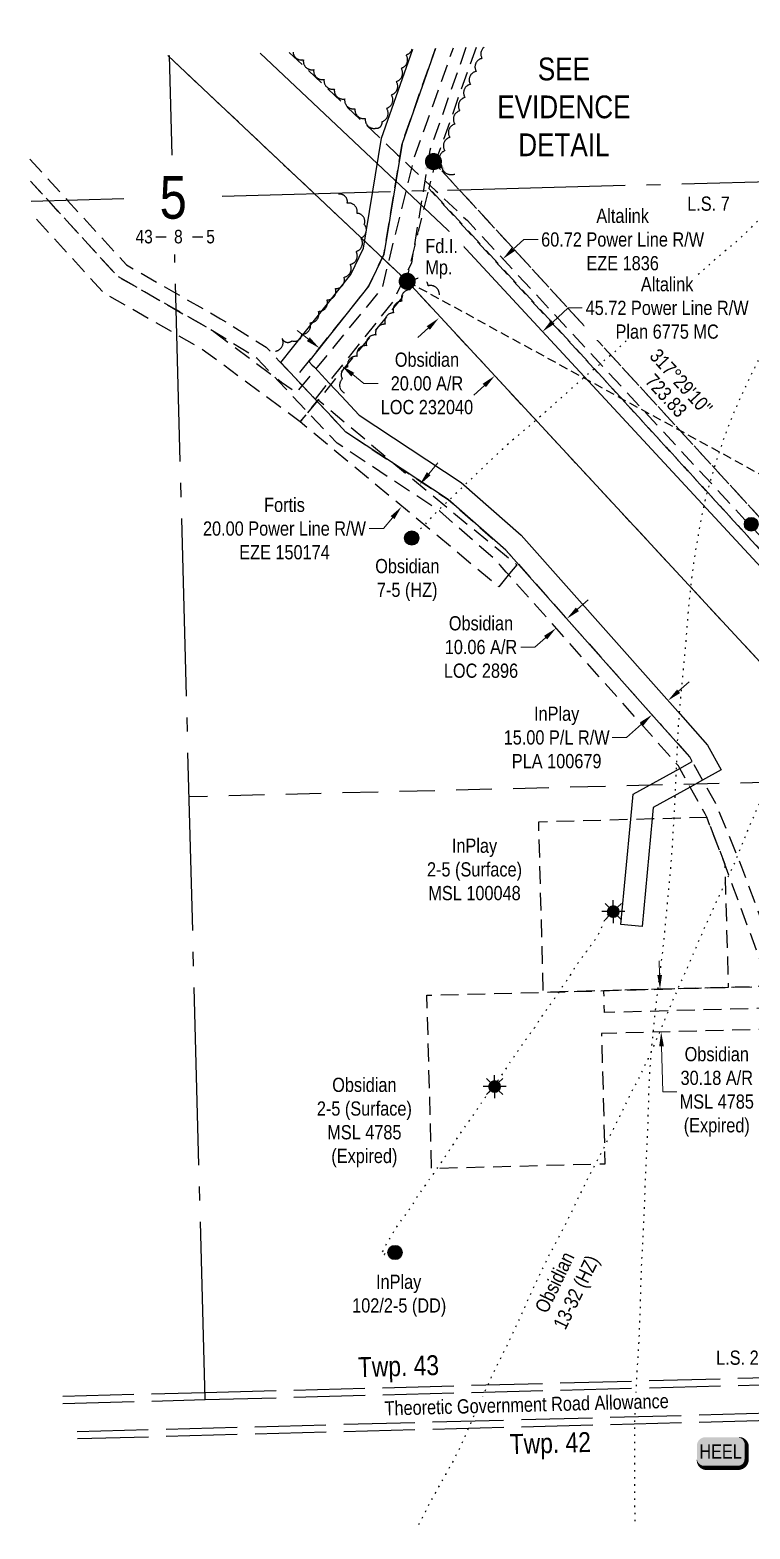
# Model space of a CAD drawing. Extents: x 623573 to 630850, y 5829278 to 5839468.
# Drawn here: x 626623 to 627129, y 5837026 to 5838080 of the extents above; entities that cross this region are included whole.
import ezdxf
from ezdxf.enums import TextEntityAlignment as Align

# ---------------------------------------------------------------- set-up
doc = ezdxf.new("R2010")
doc.units = 0
doc.header["$LTSCALE"] = 5
doc.header["$PDSIZE"] = 0.5
for name, pattern in [('0', [1, 1, 0]), ('foc-ACCESSROAD', [3.75, 2.5, -1.25]), ('foc-DOT', [1, 0.2, -0.8]), ('foc-FLOWLINE', [3.75, 2.5, -1.25]), ('foc-LSD', [8, 5, -3]), ('foc-QUARTERLINE', [33, 25, -3, 2, -3]), ('foc-TIELINE', [1.875, 1.25, -0.625]), ('foc-UNSURVEYED', [12.5, 10, -2.5]), ('POWERLINE5', [7.8, 2.4, -0.6, 0.6, -0.6, 0.6, -0.6, 2.4])]:
    doc.linetypes.add(name, pattern=pattern)
doc.layers.get('Defpoints').update_dxf_attribs({"color": 9})
for name, color, linetype in [('10', 1, 'Continuous'), ('9', 3, 'Continuous'), ('ABADATA-DRILL-T', 8, 'Continuous'), ('AS-DRILL', 8, 'foc-DOT'), ('AS-DRILL-T', 8, 'Continuous'), ('AS-POWER-EXISTING', 72, 'POWERLINE5'), ('C-AR', 13, 'foc-ACCESSROAD'), ('C-FLOWLINE', 13, 'foc-FLOWLINE'), ('C-WS', 13, 'foc-ACCESSROAD'), ('C-WS-S', 8, 'Continuous'), ('CG-NOTES', 7, 'Continuous'), ('D-TXT', 6, 'Continuous'), ('F-EZE', 190, 'foc-FLOWLINE'), ('F-RW', 190, 'Continuous'), ('F-WS', 190, 'foc-ACCESSROAD'), ('L-BD', 7, 'Continuous'), ('L-DETAIL-T', 3, 'Continuous'), ('L-MON', 1, 'Continuous'), ('L-QSEC', 8, 'foc-QUARTERLINE'), ('L-ROAD-T', 7, 'Continuous'), ('L-SECLBL', 7, 'Continuous'), ('L-SECTION-LSD', 7, 'foc-LSD'), ('L-TIE', 7, 'foc-TIELINE'), ('L-USEC', 7, 'foc-UNSURVEYED'), ('T-BUSH', 110, '0')]:
    doc.layers.add(name, color=color, linetype=linetype)
for name, color, linetype, lineweight in [('C-AR-T', 13, 'Continuous', 9), ('C-WS-T', 13, 'Continuous', 9), ('F-EZE-T', 190, 'Continuous', 9), ('F-RW-T', 190, 'Continuous', 9), ('F-WS-T', 190, 'Continuous', 9)]:
    doc.layers.add(name, color=color, linetype=linetype, lineweight=lineweight)
doc.styles.add('100L', font='ARIALN.TTF', dxfattribs={"height": 11})
doc.styles.add('80', font='ARIALN.TTF', dxfattribs={"height": 10})
doc.styles.add('80CG', font='ARIALN.TTF', dxfattribs={"height": 10})
doc.styles.add('80L', font='ARIALN.TTF', dxfattribs={"height": 10})
doc.styles.add('SIMPLEX', font='ARIALN.TTF')
doc.dimstyles.new('Compass 5 000', dxfattribs={"dimscale": 5, "dimtxt": 9, "dimasz": 2, "dimexe": 0.2, "dimexo": 0.0625, "dimgap": 0.5, "dimtad": 0, "dimtih": 1, "dimtoh": 1, "dimzin": 0, "dimdsep": 46, "dimtxsty": '80CG', "dimcen": 0.1, "dimse1": 1, "dimse2": 1, "dimclrd": 256, "dimclrt": 256, "dimaunit": 1, "dimadec": 4, "dimazin": 0, "dimtfac": 0.06, "dimtofl": 0, "dimtmove": 0, "dimatfit": 1, "dimfxl": 0.2, "dimtolj": 1, "dimtzin": 0, "dimlwd": -1, "dimarcsym": 0})

# ---------------------------------------------------------------- blocks, each defined once
blk = doc.blocks.new('L-SECLBL')
at = {"layer": '9', "color": 7}
for p, q in [((-5.1, -27.8), (-12.3, -27.8)), ((20.7, -27.8), (13.5, -27.8))]:
    blk.add_line(p, q, dxfattribs=at)
at = {"layer": '10', "color": 2, "style": 'SIMPLEX'}
blk.add_attdef('SEC', text='', height=30, dxfattribs=at).set_placement((0, 0), align=Align.MIDDLE)
at = {"layer": '10', "color": 5, "style": '80L'}
blk.add_attdef('TWP', text='', height=9.5, dxfattribs=at).set_placement((-14.4, -27.4), align=Align.MIDDLE_RIGHT)
blk.add_attdef('RGE', text='', height=9.5, dxfattribs=at).set_placement((3.6, -27.4), align=Align.MIDDLE_CENTER)
blk.add_attdef('MER', text='', height=9.5, dxfattribs=at).set_placement((23.2, -27.4), align=Align.MIDDLE_LEFT)
blk = doc.blocks.new('*D55')
at = {"layer": 'Defpoints', "color": 0, "transparency": 16777216}
for p in [(626955.4, 5837919), (627307.6, 5837539), (627262.5, 5837497.2)]:
    blk.add_point(p, dxfattribs=at)
at = {"layer": 'F-EZE-T', "transparency": 16777216}
for p, q in [((626962.7, 5837925.8), (626970.1, 5837932.6)), ((626970.1, 5837932.6), (626980.1, 5837932.6)), ((626903, 5837870.5), (626895.6, 5837863.7))]:
    blk.add_line(p, q, dxfattribs=at)
for points in [[(626961.6, 5837927.1), (626963.9, 5837924.6), (626955.4, 5837919)], [(626901.8, 5837871.7), (626904.1, 5837869.2), (626910.3, 5837877.3)]]:
    blk.add_solid(points, dxfattribs=at)
at = {"layer": 'F-EZE-T', "transparency": 16777216, "insert": (627039.6, 5837932.6), "char_height": 10, "attachment_point": 5, "style": '80CG'}
blk.add_mtext('\\A1;Altalink\\P60.72 Power Line R/W\\PEZE 1836', dxfattribs=at)
blk = doc.blocks.new('*D58')
at = {"layer": 'Defpoints', "color": 0, "transparency": 16777216}
for p in [(626884.1, 5837744.7), (626911.6, 5837748.1), (626898.8, 5837732.6)]:
    blk.add_point(p, dxfattribs=at)
at = {"layer": 'F-EZE-T', "transparency": 16777216}
for p, q in [((626903.2, 5837767.9), (626909.6, 5837775.6)), ((626877.8, 5837737), (626871.4, 5837729.3)), ((626871.4, 5837729.3), (626861.4, 5837729.3))]:
    blk.add_line(p, q, dxfattribs=at)
for points in [[(626901.9, 5837769), (626904.5, 5837766.8), (626896.9, 5837760.2)], [(626876.5, 5837738.1), (626879.1, 5837736), (626884.1, 5837744.7)]]:
    blk.add_solid(points, dxfattribs=at)
at = {"layer": 'F-EZE-T', "transparency": 16777216, "insert": (626801.8, 5837729.3), "char_height": 10, "attachment_point": 5, "style": '80CG'}
blk.add_mtext('\\A1;Fortis\\P20.00 Power Line R/W\\PEZE 150174', dxfattribs=at)
blk = doc.blocks.new('*D61')
at = {"layer": 'C-AR-T', "transparency": 16777216}
for p, q in [((627007.8, 5837672.6), (627015.3, 5837679.2)), ((626985.4, 5837652.6), (626977.9, 5837646)), ((626977.9, 5837646), (626967.9, 5837646))]:
    blk.add_line(p, q, dxfattribs=at)
for points in [[(627006.7, 5837673.8), (627008.9, 5837671.3), (627000.3, 5837665.9)], [(626984.3, 5837653.9), (626986.5, 5837651.4), (626992.8, 5837659.3)]]:
    blk.add_solid(points, dxfattribs=at)
at = {"layer": 'Defpoints', "color": 0, "transparency": 16777216}
for p in [(626990.6, 5837661.8), (626992.8, 5837659.3), (626998.1, 5837668.5)]:
    blk.add_point(p, dxfattribs=at)
at = {"layer": 'C-AR-T', "transparency": 16777216, "insert": (626940, 5837646), "char_height": 10, "attachment_point": 5, "style": '80CG'}
blk.add_mtext('\\A1;Obsidian\\P10.06 A/R\\PLOC 2896', dxfattribs=at)
blk = doc.blocks.new('*D62')
at = {"layer": 'C-AR-T', "transparency": 16777216}
for p, q in [((626818.6, 5837862.5), (626810.8, 5837868.7)), ((626849.9, 5837837.6), (626857.7, 5837831.4)), ((626857.7, 5837831.4), (626867.7, 5837831.4))]:
    blk.add_line(p, q, dxfattribs=at)
for points in [[(626819.6, 5837863.8), (626817.5, 5837861.2), (626826.4, 5837856.2)], [(626850.9, 5837838.9), (626848.8, 5837836.3), (626842, 5837843.8)]]:
    blk.add_solid(points, dxfattribs=at)
at = {"layer": 'Defpoints', "color": 0, "transparency": 16777216}
for p in [(626835.6, 5837867.8), (626851.2, 5837855.4), (626842, 5837843.8)]:
    blk.add_point(p, dxfattribs=at)
at = {"layer": 'C-AR-T', "transparency": 16777216, "insert": (626902, 5837831.4), "char_height": 10, "attachment_point": 5, "style": '80CG'}
blk.add_mtext('\\A1;Obsidian\\P20.00 A/R\\PLOC 232040', dxfattribs=at)
blk = doc.blocks.new('GAS')
h = blk.add_hatch(color=255)
h.dxf.hatch_style = 1
edge = h.paths.add_edge_path()
edge.add_arc((0, 0), 0.9, 0, 360)
for p, q in [((-0.81, 0), (-1.62, 0)), ((-0.57, 0.57), (-1.14, 1.14)), ((0, 0.81), (0, 1.62)), ((0.57, 0.57), (1.14, 1.14)), ((1.62, 0), (0.81, 0)), ((-0.57, -0.57), (-1.14, -1.14)), ((0, -0.81), (0, -1.62)), ((1.14, -1.14), (0.57, -0.57))]:
    blk.add_line(p, q)
blk.add_circle((0, 0), 0.8)
blk = doc.blocks.new('*D65')
at = {"layer": 'C-AR-T', "transparency": 16777216}
for p, q in [((627065.6, 5837415.4), (627065.4, 5837425.4)), ((627067, 5837365.3), (627067.8, 5837333.2)), ((627067.8, 5837333.2), (627077.8, 5837333.2))]:
    blk.add_line(p, q, dxfattribs=at)
for points in [[(627067.3, 5837415.4), (627064, 5837415.4), (627065.9, 5837405.4)], [(627068.6, 5837365.3), (627065.3, 5837365.2), (627066.7, 5837375.3)]]:
    blk.add_solid(points, dxfattribs=at)
at = {"layer": 'Defpoints', "color": 0, "transparency": 16777216}
for p in [(627069.5, 5837405.5), (627066.7, 5837375.3), (627070.3, 5837375.3)]:
    blk.add_point(p, dxfattribs=at)
at = {"layer": 'C-AR-T', "transparency": 16777216, "insert": (627105.8, 5837333.2), "char_height": 10, "attachment_point": 5, "style": '80CG'}
blk.add_mtext('\\A1;Obsidian\\P30.18 A/R\\PMSL 4785\\P(Expired)', dxfattribs=at)
blk = doc.blocks.new('*D69')
at = {"layer": 'Defpoints', "color": 0, "transparency": 16777216}
for p in [(627049.7, 5837632.9), (627038.5, 5837623), (627060.3, 5837598.4)]:
    blk.add_point(p, dxfattribs=at)
at = {"layer": 'F-RW-T', "transparency": 16777216}
for p, q in [((627079, 5837615), (627086.5, 5837621.6)), ((627052.8, 5837591.8), (627042.3, 5837582.4)), ((627042.3, 5837582.4), (627032.3, 5837582.4))]:
    blk.add_line(p, q, dxfattribs=at)
for points in [[(627077.9, 5837616.2), (627080.1, 5837613.7), (627071.5, 5837608.4)], [(627051.7, 5837593), (627053.9, 5837590.5), (627060.3, 5837598.4)]]:
    blk.add_solid(points, dxfattribs=at)
at = {"layer": 'F-RW-T', "transparency": 16777216, "insert": (626993.2, 5837582.4), "char_height": 10, "attachment_point": 5, "style": '80CG'}
blk.add_mtext('\\A1;InPlay\\P15.00 P/L R/W\\PPLA 100679', dxfattribs=at)
blk = doc.blocks.new('BH-Existing')
at = {"layer": 'AS-DRILL-T'}
h = blk.add_hatch(color=256, dxfattribs=at)
h.dxf.hatch_style = 1
edge = h.paths.add_edge_path()
edge.add_arc((0, 0), 0.5, 0, 360)
blk.add_circle((0, 0), 0.5, dxfattribs=at)
blk = doc.blocks.new('*D73')
at = {"layer": 'Defpoints', "color": 0, "transparency": 16777216}
for p in [(626983.2, 5837867.8), (627031.5, 5837815.7), (626998, 5837784.7)]:
    blk.add_point(p, dxfattribs=at)
at = {"layer": 'F-RW-T', "transparency": 16777216}
for p, q in [((626990.6, 5837874.6), (627001.2, 5837884.5)), ((627001.2, 5837884.5), (627011.2, 5837884.5)), ((626942.4, 5837830), (626935, 5837823.2))]:
    blk.add_line(p, q, dxfattribs=at)
for points in [[(626989.4, 5837875.9), (626991.7, 5837873.4), (626983.2, 5837867.8)], [(626941.2, 5837831.2), (626943.5, 5837828.8), (626949.7, 5837836.8)]]:
    blk.add_solid(points, dxfattribs=at)
at = {"layer": 'F-RW-T', "transparency": 16777216, "insert": (627070.9, 5837884.5), "char_height": 10, "attachment_point": 5, "style": '80CG', "bg_fill": 3, "box_fill_scale": 1.1, "bg_fill_color": 256, "bg_fill_true_color": 13158600, "bg_fill_transparency": 0}
blk.add_mtext('\\A1;Altalink\\P45.72 Power Line R/W\\PPlan 6775 MC', dxfattribs=at)
blk = doc.blocks.new('*U97')
h = blk.add_hatch(color=255)
edge = h.paths.add_edge_path()
edge.add_line((-11.5, -11.5), (11.5, -11.5))
edge.add_arc((11.5, -5.5), 6, 270, 360)
edge.add_line((17.5, -5.5), (17.5, 4))
edge.add_arc((11.5, 4), 6, 0, 90)
edge.add_line((11.5, 10), (-11.5, 10))
edge.add_arc((-11.5, 4), 6, 90, 180)
edge.add_line((-17.5, 4), (-17.5, -5.5))
edge.add_arc((-11.5, -5.5), 6, 180, 270)
at = {"color": 14, "flags": 128}
blk.add_lwpolyline([(-11.5, -11.5, 3, 3, 0), (11.5, -11.5, 3, 3, 0.414214), (17.5, -5.5, 3, 3, 0), (17.5, 4, 3, 0, 0.414214), (11.5, 10, 0, 0, 0), (-11.5, 10, 0, 0, 0.414214), (-17.5, 4, 0, 0, 0), (-17.5, -5.5, 0, 3, 0.414214)], format="xyseb", close=True, dxfattribs=at)
at = {"color": 14, "style": '80'}
blk.add_attdef('ENTER_TEXT_001', (-26.8, -4.9), '', height=10, dxfattribs=at)
blk = doc.blocks.new('POWERPOLE')
h = blk.add_hatch(color=255)
edge = h.paths.add_edge_path()
edge.add_arc((0, 0), 0.96, 0, 360)
at = {"linetype": 'Continuous'}
for p, q in [((0.68, -0.68), (-0.68, 0.68)), ((-0.68, -0.68), (0.68, 0.68))]:
    blk.add_line(p, q, dxfattribs=at)
blk.add_circle((0, 0), 0.96, dxfattribs=at)
blk = doc.blocks.new('fdia')
at = {"color": 255, "const_width": 1}
blk.add_lwpolyline([(-0.5, 0, 1), (0.5, 0, 1)], format="xyb", close=True, dxfattribs=at)
blk = doc.blocks.new('Fdiaa')
blk.add_blockref('fdia', (0, 0))
blk = doc.blocks.new('fdib')
at = {"color": 1, "const_width": 1.6}
blk.add_lwpolyline([(-0.4, 0, 1), (0.4, 0, 1)], format="xyb", close=True, dxfattribs=at)
at = {"color": 1}
blk.add_circle((0, 0), 0.8, dxfattribs=at)
blk = doc.blocks.new('Fdibb')
blk.add_blockref('fdib', (0, 0))
blk = doc.blocks.new('fdicc')
for name in ['Fdibb', 'Fdiaa']:
    blk.add_blockref(name, (0, 0))
blk = doc.blocks.new('FDI')
blk.add_blockref('fdicc', (0, 0))
blk = doc.blocks.new('STRIA')
blk.add_hatch(color=255).paths.add_polyline_path([(-0.04, 1.52), (-1.47, -0.87), (1.39, -0.87)])
blk = doc.blocks.new('STRIAA')
blk.add_blockref('STRIA', (0, 0))
blk = doc.blocks.new('STRIB')
at = {"color": 1}
blk.add_solid([(-1.12, -0.67), (-0.04, 1.13), (1.04, -0.67)], dxfattribs=at)
blk = doc.blocks.new('STRIBB')
blk.add_blockref('STRIB', (0, 0))
blk = doc.blocks.new('STRICC')
for name in ['STRIAA', 'STRIBB']:
    blk.add_blockref(name, (0, 0))
blk = doc.blocks.new('fdspike')
blk.add_blockref('STRICC', (0, 0))

msp = doc.modelspace()

# ---------------------------------------------------------------- linework, layer by layer
at = {"layer": 'AS-DRILL', "flags": 128}
for points in [[(627264.568, 5838076.502), (627259.483, 5838072.416), (627253.735, 5838067.694), (627248.108, 5838062.925), (627242.613, 5838058.059), (627237.112, 5838053.064), (627231.634, 5838047.979), (627226.353, 5838042.979), (627221.027, 5838037.768), (627215.495, 5838032.031), (627209.97, 5838026.044), (627204.536, 5838020.03), (627199.2, 5838014.058), (627194.044, 5838008.121), (627188.946, 5838002.246), (627183.915, 5837996.472), (627178.89, 5837990.869), (627173.832, 5837985.364), (627168.685, 5837979.848), (627163.515, 5837974.411), (627158.322, 5837969.123), (627153.067, 5837963.894), (627147.703, 5837958.641), (627142.309, 5837953.379), (627137.074, 5837948.14), (627131.818, 5837942.93), (627126.641, 5837937.783), (627121.264, 5837932.651), (627115.432, 5837927.656), (627109.596, 5837922.842), (627104.039, 5837918.085), (627098.701, 5837913.374), (627093.464, 5837908.575), (627088.288, 5837903.778), (627082.753, 5837898.911), (627076.9, 5837893.987), (627071.314, 5837889.199), (627066.2, 5837884.703), (627061.255, 5837880.222), (627056.326, 5837875.522), (627051.208, 5837870.416), (627045.816, 5837865.073), (627040.414, 5837859.74), (627034.977, 5837854.576), (627029.196, 5837849.593), (627023.371, 5837844.749), (627017.566, 5837839.885), (627011.879, 5837835.085), (627006.373, 5837830.289), (627001.086, 5837825.529), (626995.946, 5837820.883), (626990.678, 5837816.134), (626985.097, 5837811.146), (626979.141, 5837805.938), (626972.899, 5837800.583), (626966.665, 5837795.298), (626960.796, 5837790.223), (626954.97, 5837785.018), (626949.081, 5837779.562), (626943.392, 5837774.102), (626937.987, 5837768.868), (626932.678, 5837763.808), (626927.436, 5837758.819), (626922.402, 5837753.955), (626917.326, 5837749.161), (626912.349, 5837744.379), (626907.602, 5837739.633), (626903.12, 5837735.064), (626898.864, 5837730.652), (626895.691, 5837727.287), (626891.31, 5837722.671)], [(627396.619, 5838080.012), (627395.988, 5838078.628), (627391.471, 5838069.267), (627386.977, 5838059.816), (627382.757, 5838050.603), (627378.699, 5838041.273), (627374.693, 5838031.535), (627370.672, 5838021.576), (627366.401, 5838011.621), (627361.869, 5838001.719), (627357.543, 5837991.953), (627353.354, 5837982.3), (627348.893, 5837972.73), (627344.371, 5837963.198), (627340.058, 5837953.672), (627335.782, 5837944.327), (627331.25, 5837935.175), (627326.605, 5837926.131), (627322.195, 5837917.282), (627318.001, 5837908.569), (627313.897, 5837899.889), (627309.372, 5837891.248), (627304.581, 5837882.809), (627300.107, 5837874.479), (627295.725, 5837866.112), (627291.081, 5837857.387), (627286.589, 5837848.637), (627282.421, 5837840.075), (627278.566, 5837831.831), (627274.681, 5837823.577), (627270.459, 5837815.173), (627265.756, 5837806.837), (627260.515, 5837798.757), (627255.15, 5837790.864), (627249.596, 5837782.936), (627243.521, 5837774.634), (627237.537, 5837766.275), (627232.021, 5837758.048), (627227.122, 5837749.917), (627222.684, 5837741.378), (627218.609, 5837732.328), (627214.828, 5837723.146), (627211.003, 5837713.763), (627207.195, 5837704.45), (627203.532, 5837695.341), (627199.829, 5837686.221), (627196.227, 5837677.093), (627192.755, 5837667.959), (627189.234, 5837658.764), (627185.522, 5837649.614), (627181.661, 5837640.45), (627177.882, 5837631.558), (627173.941, 5837622.752), (627169.87, 5837613.952), (627165.691, 5837605.08), (627161.54, 5837596.278), (627157.731, 5837587.775), (627153.997, 5837579.105), (627150.247, 5837570.254), (627146.45, 5837561.321), (627142.634, 5837552.318), (627138.916, 5837543.418), (627135.019, 5837534.463), (627131.054, 5837525.416), (627127.256, 5837516.493), (627123.706, 5837507.658), (627120.303, 5837498.936), (627116.45, 5837490.232), (627112.342, 5837481.681), (627108.345, 5837473.094), (627104.31, 5837464.465), (627100.261, 5837455.566), (627096.265, 5837446.579), (627092.263, 5837437.451), (627088.571, 5837428.671), (627084.767, 5837419.999), (627080.701, 5837411.009), (627076.574, 5837401.658), (627072.559, 5837392.24), (627068.788, 5837383.058), (627065.191, 5837374.111), (627061.409, 5837365.339), (627057.466, 5837356.623), (627053.441, 5837347.954), (627049.075, 5837339.367), (627044.667, 5837330.829), (627040.443, 5837322.135), (627036.104, 5837313.219), (627031.627, 5837304.278), (627027.156, 5837295.458), (627022.748, 5837286.92), (627018.421, 5837278.714), (627014.267, 5837270.813), (627010.334, 5837262.847), (627006.361, 5837254.49), (627002.274, 5837245.92), (626997.967, 5837237.325), (626993.403, 5837228.642), (626988.674, 5837219.765), (626984.134, 5837210.904), (626979.836, 5837201.988), (626975.796, 5837193.159), (626971.894, 5837184.394), (626967.999, 5837175.739), (626964.068, 5837167.293), (626960.173, 5837159.059), (626956.286, 5837150.864), (626952.074, 5837142.481), (626947.779, 5837133.796), (626943.827, 5837125.069), (626940.02, 5837116.477), (626936.057, 5837107.76), (626932.099, 5837098.834), (626928.29, 5837089.941), (626924.365, 5837081.325), (626919.928, 5837072.736), (626915.072, 5837064.096), (626910.1, 5837055.323), (626905.3, 5837046.474), (626900.69, 5837037.61), (626896.058, 5837028.456), (626894.703, 5837025.722)], [(627277.406, 5838076.843), (627272.907, 5838069.953), (627269.493, 5838064.702), (627268.387, 5838062.983), (627263.853, 5838055.842), (627259.222, 5838048.538), (627254.494, 5838041.152), (627249.706, 5838033.714), (627247.168, 5838029.806), (627244.85, 5838026.235), (627239.907, 5838018.653), (627234.835, 5838011.018), (627229.653, 5838003.369), (627224.514, 5837995.642), (627216.769, 5837983.486), (627215.656, 5837981.686), (627211.777, 5837975.472), (627206.785, 5837967.459), (627201.793, 5837959.426), (627196.812, 5837951.353), (627191.852, 5837943.27), (627186.861, 5837935.217), (627181.831, 5837927.132), (627176.729, 5837919.096), (627171.517, 5837911.077), (627166.347, 5837902.999), (627161.298, 5837894.844), (627158.258, 5837889.833), (627156.312, 5837886.601), (627151.437, 5837878.301), (627146.665, 5837869.933), (627142.014, 5837861.489), (627137.526, 5837852.958), (627133.2, 5837844.332), (627129.066, 5837835.641), (627124.972, 5837826.911), (627120.92, 5837818.162), (627117.1, 5837809.309), (627113.523, 5837800.353), (627110.189, 5837791.302), (627104.176, 5837772.959), (627101.427, 5837763.704), (627098.89, 5837754.404), (627096.614, 5837745.022), (627094.671, 5837735.577), (627092.968, 5837726.09), (627091.321, 5837716.773), (627089.78, 5837707.26), (627088.499, 5837697.693), (627087.379, 5837688.131), (627086.38, 5837678.531), (627085.5, 5837668.945), (627084.732, 5837659.321), (627083.943, 5837649.698), (627083.094, 5837640.082), (627082.226, 5837630.456), (627081.347, 5837620.85), (627080.427, 5837611.272), (627079.547, 5837601.706), (627078.778, 5837592.113), (627078.179, 5837582.504), (627077.75, 5837572.879), (627077.332, 5837563.265), (627076.884, 5837553.62), (627076.396, 5837543.974), (627075.958, 5837534.339), (627075.53, 5837524.695), (627074.383, 5837505.438), (627072.886, 5837486.182), (627071.977, 5837476.585), (627070.977, 5837466.996), (627070.078, 5837457.389), (627069.249, 5837447.774), (627068.301, 5837438.146), (627067.225, 5837428.785), (627066.005, 5837419.23), (627065.067, 5837411.872), (627063.871, 5837402.508), (627062.796, 5837393.127), (627061.811, 5837383.758), (627060.836, 5837374.379), (627059.94, 5837365.032), (627059.155, 5837355.659), (627058.491, 5837346.248), (627057.714, 5837327.381), (627057.207, 5837308.532), (627056.389, 5837289.714), (627055.481, 5837270.864), (627054.735, 5837251.998), (627053.885, 5837233.239), (627052.878, 5837214.376), (627052.16, 5837195.551), (627051.733, 5837176.703), (627050.956, 5837157.847), (627049.807, 5837139.03), (627048.68, 5837120.184), (627047.973, 5837101.339), (627047.845, 5837082.509), (627047.878, 5837063.674), (627048.021, 5837044.811), (627048.191, 5837029.802)], [(627033.021, 5837459.954), (627032.931, 5837459.962), (627032.298, 5837460.055), (627031.935, 5837460.156), (627031.762, 5837460.261), (627031.507, 5837460.455), (627031.415, 5837460.523), (627031.285, 5837460.549), (627031.087, 5837460.474), (627030.812, 5837460.247), (627030.452, 5837459.877), (627030.035, 5837459.356), (627029.582, 5837458.724), (627029.11, 5837458.022), (627028.619, 5837457.269), (627028.082, 5837456.374), (627027.53, 5837455.299), (627026.943, 5837454.054), (627026.318, 5837452.687), (627025.667, 5837451.179), (627024.98, 5837449.511), (627024.256, 5837447.741), (627023.405, 5837445.849), (627022.426, 5837443.872), (627021.308, 5837441.873), (627020.009, 5837439.898), (627018.58, 5837437.92), (627017.073, 5837435.89), (627015.614, 5837433.911), (627014.126, 5837431.892), (627012.599, 5837429.841), (627011.12, 5837427.862), (627009.69, 5837425.924), (627008.321, 5837423.968), (627006.973, 5837421.952), (627005.607, 5837419.846), (627004.195, 5837417.598), (627002.745, 5837415.28), (627001.226, 5837412.949), (626999.723, 5837410.739), (626998.151, 5837408.467), (626996.619, 5837406.227), (626995.146, 5837404.028), (626993.683, 5837401.809), (626992.211, 5837399.58), (626990.621, 5837397.277), (626989.009, 5837395.034), (626987.406, 5837392.822), (626984.317, 5837388.51), (626982.86, 5837386.451), (626981.482, 5837384.435), (626980.145, 5837382.409), (626978.828, 5837380.364), (626977.52, 5837378.319), (626976.104, 5837376.252), (626972.992, 5837372.079), (626970.018, 5837367.96), (626968.661, 5837365.904), (626967.256, 5837363.797), (626965.81, 5837361.708), (626964.354, 5837359.62), (626961.548, 5837355.595), (626960.236, 5837353.73), (626958.945, 5837351.846), (626957.626, 5837349.841), (626956.28, 5837347.755), (626954.886, 5837345.608), (626953.412, 5837343.419), (626951.928, 5837341.249), (626950.463, 5837339.12), (626948.957, 5837337.05), (626947.398, 5837335.059), (626945.889, 5837333.099), (626944.41, 5837331.11), (626942.932, 5837329.121), (626941.483, 5837327.142), (626940.085, 5837325.115), (626938.699, 5837323.048), (626937.274, 5837320.91), (626935.79, 5837318.751), (626934.226, 5837316.559), (626932.672, 5837314.398), (626931.167, 5837312.278), (626929.729, 5837310.24), (626928.332, 5837308.203), (626927.003, 5837306.238), (626925.654, 5837304.252), (626924.237, 5837302.224), (626922.85, 5837300.167), (626921.504, 5837298.071), (626920.217, 5837296.017), (626918.978, 5837294.034), (626917.69, 5837292.05), (626916.372, 5837290.045), (626915.063, 5837288.06), (626913.666, 5837286.013), (626912.198, 5837283.974), (626910.749, 5837281.995), (626909.361, 5837280.008), (626907.994, 5837277.942), (626906.579, 5837275.835), (626905.095, 5837273.675), (626903.59, 5837271.515), (626902.067, 5837269.325), (626900.514, 5837267.113), (626898.941, 5837264.912), (626897.387, 5837262.75), (626895.903, 5837260.561), (626894.5, 5837258.354), (626893.147, 5837256.158), (626891.872, 5837254.024), (626890.566, 5837251.939), (626889.197, 5837249.962), (626889.159, 5837249.911), (626887.806, 5837248.076), (626886.442, 5837246.309), (626885.116, 5837244.584), (626883.819, 5837242.91), (626882.6, 5837241.338), (626881.53, 5837239.799), (626880.569, 5837238.284), (626879.649, 5837236.749), (626878.778, 5837235.246), (626876.343, 5837231.171), (626875.115, 5837229.168), (626874.971, 5837228.934), (626874.406, 5837227.979), (626873.136, 5837225.666), (626872.567, 5837224.45), (626872.311, 5837223.913), (626872.043, 5837223.436), (626871.756, 5837222.949), (626870.924, 5837221.476), (626870.26, 5837220.069), (626870.368, 5837219.391), (626870.735, 5837219.121), (626870.726, 5837219.1), (626870.745, 5837218.751), (626870.757, 5837218.671), (626870.812, 5837218.472), (626870.875, 5837218.364), (626871.058, 5837218.259), (626871.287, 5837218.315), (626871.554, 5837218.432), (626871.848, 5837218.64), (626872.082, 5837218.866), (626872.16, 5837218.948), (626872.452, 5837219.266), (626872.733, 5837219.633), (626873.094, 5837219.962), (626873.452, 5837220.032), (626873.664, 5837219.977), (626874.23, 5837219.742), (626874.423, 5837219.647), (626874.95, 5837219.371), (626875.092, 5837219.314), (626875.213, 5837219.258), (626875.981, 5837218.987), (626876.744, 5837218.857), (626877.493, 5837218.907), (626877.821, 5837218.995), (626878.129, 5837219.083), (626878.554, 5837219.265), (626878.663, 5837219.327), (626878.712, 5837219.359), (626878.781, 5837219.411), (626879.005, 5837219.607), (626879.025, 5837219.627), (626879.278, 5837219.914), (626879.316, 5837219.965), (626879.491, 5837220.179), (626879.539, 5837220.231)]]:
    msp.add_lwpolyline(points, dxfattribs=at)
at = {"layer": 'C-AR', "flags": 128}
for points in [[(626929.43, 5838067.593), (626904.019, 5837995.291), (626891.028, 5837916.067), (626878.265, 5837889.342), (626823.349, 5837820.331), (626809.514, 5837835.054), (626861.204, 5837900.011), (626871.766, 5837922.128), (626884.555, 5838000.267), (626908.029, 5838067.024)], [(626622.834, 5837989.182), (626649.332, 5837960.105), (626690.594, 5837914.833), (626725.366, 5837894.949), (626756.869, 5837876.935), (626788.877, 5837857.014), (626798.165, 5837847.13), (626811.591, 5837832.843), (626813.264, 5837831.063), (626823.608, 5837820.022), (626825.702, 5837817.827), (626832.219, 5837810.892), (626845.045, 5837797.244), (626873.558, 5837778.385), (626916.923, 5837749.704), (626957.565, 5837714.121), (627053.864, 5837605.66), (627067.151, 5837590.696), (627087.064, 5837568.269), (627088.572, 5837565.551), (627095.85, 5837552.445), (627104.921, 5837536.109), (627123.222, 5837491.542), (627153.43, 5837408.904), (627159.095, 5837393.406), (627176.476, 5837345.862), (627191.546, 5837157.881), (627195.174, 5837133.728), (627198.783, 5837109.703), (627200.647, 5837103.593), (627212.887, 5837063.478), (627232.088, 5837034.691)], [(627220.187, 5837034.375), (627203.717, 5837059.047), (627190.21, 5837103.314), (627188.942, 5837107.474), (627185.038, 5837133.458), (627181.542, 5837156.73), (627166.756, 5837341.158), (627153.722, 5837377.573), (627148.159, 5837393.119), (627143.028, 5837407.455), (627142.602, 5837408.614), (627111.502, 5837493.29), (627098.713, 5837526.378), (627097.546, 5837528.677), (627087.081, 5837547.585), (627079.817, 5837560.693), (627078.85, 5837562.449), (626957.789, 5837698.73), (626953.533, 5837703.521), (626950.497, 5837707.012), (626910.838, 5837741.731), (626838.873, 5837789.329), (626817.26, 5837812.249), (626797.421, 5837833.289), (626782.578, 5837849.031), (626751.29, 5837868.529), (626725.678, 5837883.174), (626684.221, 5837906.882), (626636.036, 5837959.75), (626623.242, 5837973.79)]]:
    msp.add_lwpolyline(points, dxfattribs=at)
at = {"layer": 'C-WS', "flags": 128}
msp.add_lwpolyline([(627143.028, 5837407.455), (627148.159, 5837393.119), (627153.722, 5837377.573), (627024.764, 5837374.133), (627027.184, 5837282.365), (626905.234, 5837279.149), (626902.017, 5837401.099), (626983.843, 5837403.231), (627024.086, 5837404.275), (627113.874, 5837406.686), (627143.028, 5837407.455)], close=True, dxfattribs=at)
at = {"layer": 'F-EZE', "flags": 128}
for points in [[(626623.242, 5837973.791), (626684.221, 5837906.882), (626751.29, 5837868.529), (626799.766, 5837832.356), (626810.306, 5837824.938), (626870.539, 5837898.426), (626893.256, 5837990.645), (626920.554, 5838067.357)], [(626936.614, 5838067.784), (626907.625, 5837986.338), (627431.077, 5837415.327), (627553.587, 5837418.574), (627581.424, 5837419.298), (627581.841, 5837403.741), (627554.005, 5837402.999), (627417.03, 5837399.341), (627356.193, 5837397.717), (627165.522, 5837392.604), (627161.44, 5837392.474), (627155.125, 5837392.273), (627150.503, 5837392.187), (627144.628, 5837392.077), (627026.823, 5837388.94), (627026.651, 5837395.489), (627026.431, 5837403.343), (627026.415, 5837404.489), (627111.883, 5837406.813), (627116.185, 5837406.926), (627118.818, 5837406.996), (627144.947, 5837407.682), (627148.902, 5837407.786), (627149.608, 5837407.805), (627155.775, 5837407.972), (627159.67, 5837408.077), (627411.296, 5837414.715), (626903.327, 5837968.837), (626884.287, 5837891.545), (626812.87, 5837804.413), (626743.601, 5837855.653), (626674.666, 5837895.106), (626623.849, 5837950.864)], [(626805.096, 5838064.288), (626855.906, 5838016.313), (626868.303, 5838004.608), (626881.321, 5837992.317), (626884.432, 5837989.38), (626889.531, 5837984.565), (626908.154, 5837966.978), (626930.427, 5837945.953), (627681.341, 5837136.523), (627600.582, 5837134.371), (627479.1, 5837265.47), (626888.112, 5837903.242), (626719.875, 5838062.023)]]:
    msp.add_lwpolyline(points, dxfattribs=at)
msp.add_lwpolyline([(626960.134, 5837697.797), (626952.43, 5837688.451), (626945.96, 5837693.783), (626812.87, 5837804.413), (626825.544, 5837819.875), (626875.903, 5837777.453), (626965.158, 5837703.894), (626960.134, 5837697.797)], close=True, dxfattribs=at)
at = {"layer": 'F-RW'}
msp.add_lwpolyline([(626908.031, 5838067.024), (626884.555, 5838000.267), (626871.766, 5837922.128), (626861.185, 5837899.987), (626818.947, 5837846.908), (626821.135, 5837844.57), (626822.833, 5837842.754), (626833.179, 5837831.699), (626841.794, 5837822.494), (626854.377, 5837809.048), (626926.045, 5837761.656), (626968.159, 5837724.78), (627065.077, 5837615.616), (627078.363, 5837600.651), (627099.393, 5837576.965), (627108.963, 5837559.711), (627095.85, 5837552.445), (627087.081, 5837547.585), (627061.116, 5837533.197), (627060.381, 5837525.347), (627053.268, 5837449.402), (627038.338, 5837450.8), (627045.283, 5837524.941), (627046.925, 5837542.476), (627079.808, 5837560.691), (627088.572, 5837565.551), (627087.064, 5837568.269), (627067.151, 5837590.696), (627053.864, 5837605.66), (626957.565, 5837714.121), (626916.923, 5837749.704), (626873.558, 5837778.385), (626845.045, 5837797.244), (626832.219, 5837810.892), (626825.702, 5837817.827), (626799.131, 5837846.102), (626848.406, 5837908.021), (626857.312, 5837926.648), (626869.97, 5838003.993), (626891.974, 5838066.597)], dxfattribs=at)
at = {"layer": 'F-WS', "flags": 128}
msp.add_lwpolyline([(627113.874, 5837406.686), (627024.086, 5837404.275), (626983.843, 5837403.231), (626980.602, 5837523.2), (627045.283, 5837524.941), (627060.381, 5837525.347), (627098.713, 5837526.378), (627111.457, 5837493.37), (627113.841, 5837407.859), (627113.874, 5837406.686)], close=True, dxfattribs=at)
at = {"layer": 'L-QSEC'}
for p, q in [((626722.792, 5837992.075), (626720.937, 5838062.051)), ((627536.108, 5837983.683), (626758.083, 5837963.001)), ((626688.825, 5837961.16), (626623.622, 5837959.427)), ((626745.993, 5837116.71), (626724.647, 5837922.1))]:
    msp.add_line(p, q, dxfattribs=at)
at = {"layer": 'L-SECTION-LSD'}
msp.add_line((627547.447, 5837561.01), (626734.756, 5837540.682), dxfattribs=at)
at = {"layer": 'L-TIE'}
msp.add_line((626888.112, 5837903.242), (627391.97, 5837627.793), dxfattribs=at)
at = {"layer": 'L-USEC'}
for p, q in [((626745.858, 5837121.799), (627558.65, 5837143.407)), ((626745.992, 5837116.773), (627558.783, 5837138.381)), ((626645.893, 5837119.142), (626745.858, 5837121.799)), ((626646.027, 5837114.05), (626745.993, 5837116.71))]:
    msp.add_line(p, q, dxfattribs=at)
for points in [[(628131.529, 5837133.424), (627330.791, 5837112.095), (626646.562, 5837093.871)], [(628131.663, 5837128.398), (627330.925, 5837107.068), (626646.696, 5837088.844)]]:
    msp.add_lwpolyline(points, dxfattribs=at)
at = {"layer": 'T-BUSH', "flags": 128}
for points in [[(626807.815, 5838064.36, 0.44300808), (626815.111, 5838059.02, 0.52056705), (626822.375, 5838052.147, 0.52056705), (626829.639, 5838045.275, 0.52056705), (626836.903, 5838038.402, 0.52056705), (626844.167, 5838031.529, 0.52056705), (626851.431, 5838024.656, 0.52056705), (626858.695, 5838017.784, 0.52056705), (626865.959, 5838010.911, 0.52056705), (626870.354, 5838015.502, 0.52056705), (626873.524, 5838024.986, 0.52056705), (626876.89, 5838034.401, 0.52056705), (626880.364, 5838043.778, 0.52056705), (626883.839, 5838053.155, 0.52056705), (626887.313, 5838062.532, 0.25715405), (626891.584, 5838066.587)], [(626942.205, 5838067.933, 0.37740398), (626940.727, 5838060.004, 0.52056705), (626936.627, 5838050.883, 0.52056705), (626932.526, 5838041.762, 0.52056705), (626928.711, 5838032.524, 0.52056705), (626925.18, 5838023.168, 0.52056705), (626921.649, 5838013.812, 0.52056705), (626918.117, 5838004.456, 0.52056705), (626914.586, 5837995.101, 0.52056705), (626912.067, 5837985.458, 0.52056705), (626921.503, 5837978.669)], [(626795.51, 5837854.17, 0.52056705), (626800.134, 5837863.037, 0.52056705), (626807.157, 5837861.428, 0.52056705), (626813.993, 5837865.935, 0.52056705), (626819.757, 5837874.106, 0.52056705), (626825.735, 5837882.122, 0.52056705), (626831.713, 5837890.139, 0.52056705), (626837.691, 5837898.155, 0.52056705), (626843.669, 5837906.171, 0.52056705), (626848.002, 5837915.169, 0.52056705), (626852.219, 5837924.237, 0.52056705), (626855.484, 5837933.641, 0.52056705), (626857.913, 5837943.342, 0.52056705), (626852.895, 5837951.047, 0.52056705), (626845.941, 5837958.233, 0.52056705), (626839.875, 5837964.502, 0.52056705)], [(626910.71, 5837893.789, 0.52056705), (626902.888, 5837900.019, 0.52056705), (626894.347, 5837904.906, 0.52056705), (626890.175, 5837897.338, 0.52056705), (626884.351, 5837889.209, 0.52056705), (626878.527, 5837881.08, 0.52056705), (626872.65, 5837872.993, 0.52056705), (626866.046, 5837865.484, 0.52056705), (626859.442, 5837857.975, 0.52056705), (626852.838, 5837850.466, 0.52056705), (626846.234, 5837842.957, 0.52056705), (626842.465, 5837834.629, 0.52056705), (626844.074, 5837824.599, 0.52056705)]]:
    msp.add_lwpolyline(points, format="xyb", dxfattribs=at)

# ---------------------------------------------------------------- block references
at = {"layer": 'AS-DRILL-T', "xscale": 10.00000000000003, "yscale": 10.00000000000003, "zscale": 10.00000000000003}
for p in [(626891.31, 5837722.671), (626879.539, 5837220.231)]:
    msp.add_blockref('BH-Existing', p, dxfattribs=at)
at = {"layer": 'AS-POWER-EXISTING', "xscale": 5.000000000000007, "yscale": 5.000000000000007, "zscale": 5.000000000000007}
msp.add_blockref('POWERPOLE', (627130.021, 5837732.433), dxfattribs=at)
at = {"layer": 'C-WS-S', "xscale": 5.000000000000017, "yscale": 5.000000000000017, "zscale": 5.000000000000017}
for p in [(627033.021, 5837459.954), (626949.563, 5837336.911)]:
    msp.add_blockref('GAS', p, dxfattribs=at)
at = {"layer": 'CG-NOTES'}
ref = msp.add_blockref('*U97', (627109.312, 5837080.266), dxfattribs=dict(at, xscale=0.9995164100000076, yscale=0.9995164100000076, zscale=0.9995164100000076))
ref.add_attrib('ENTER_TEXT_001', 'HEEL', (627093.546, 5837075.262), dxfattribs={"layer": '0', "color": 14, "height": 9.9952, "style": '80'})
at = {"layer": 'L-MON', "color": 5, "xscale": 4.998243250000005, "yscale": 4.998243250000005, "zscale": 4.998243250000005}
msp.add_blockref('fdspike', (626907.625, 5837986.338), dxfattribs=at)
at = {"layer": 'L-MON', "xscale": 5.000000000000007, "yscale": 5.000000000000007, "zscale": 5.000000000000007}
msp.add_blockref('FDI', (626906.556, 5837987.475), dxfattribs=at)
at = {"layer": 'L-SECLBL', "color": 2}
msp.add_blockref('L-SECLBL', (626723.587, 5837962.084), dxfattribs=at).add_auto_attribs({'SEC': '5', 'TWP': '43', 'RGE': '8', 'MER': '5'})

# ---------------------------------------------------------------- texts
at = {"layer": 'ABADATA-DRILL-T', "char_height": 9.99516, "attachment_point": 1, "style": '80L'}
for s, width, insert in [('\\pi0.33974;Obsidian\\P\\pi1.5499;7-5 (HZ)', 44.49184, (626865.258, 5837707.974)), ('\\pi17.47;InPlay\\P\\pi0.66359;102/2-5 (DD)', 65.57305, (626848.735, 5837204.63))]:
    msp.add_mtext_dynamic_manual_height_columns(s, width=width, gutter_width=49.976, heights=[0], dxfattribs=dict(at, insert=insert))
at = {"layer": 'ABADATA-DRILL-T', "insert": (626975.038, 5837176.133), "char_height": 9.99516, "attachment_point": 1, "rotation": 64.261282, "style": '80L'}
msp.add_mtext_dynamic_manual_height_columns('\\pi5.4703;Obsidian\\P\\pi0.66359;13-32 (HZ)', width=54.75291, gutter_width=49.976, heights=[0], dxfattribs=at)
at = {"layer": 'C-WS-T', "insert": (626857.976, 5837311.613), "char_height": 10, "attachment_point": 5, "style": '80CG'}
msp.add_mtext('\\A1;Obsidian\\P2-5 (Surface)\\PMSL 4785\\P(Expired)', dxfattribs=at)
at = {"layer": 'D-TXT', "color": 3, "char_height": 14, "attachment_point": 1, "rotation": 1.525674, "style": '80L'}
for s, insert in [('Twp. 43', (626853.259, 5837146.526)), ('Twp. 42', (626960.048, 5837092.428))]:
    msp.add_mtext_dynamic_manual_height_columns(s, width=101.3954, gutter_width=47.5, heights=[0], dxfattribs=dict(at, insert=insert))
at = {"layer": 'F-WS-T', "insert": (626935.432, 5837489.58), "char_height": 10, "attachment_point": 5, "style": '80CG'}
msp.add_mtext('\\A1;InPlay\\P2-5 (Surface)\\PMSL 100048', dxfattribs=at)
at = {"layer": 'L-BD', "color": 5, "style": '80L'}
for s, height, p in [("317°29'10''", 9.99649, (627080.789, 5837832.56)), ('723.83', 9.9965, (627070.289, 5837822.934))]:
    msp.add_text(s, height=height, rotation=312.5133, dxfattribs=at).set_placement(p, align=Align.MIDDLE)
at = {"layer": 'L-DETAIL-T', "insert": (626998.299, 5838025.933), "char_height": 16, "width": 92.85304, "attachment_point": 5, "style": '80CG'}
msp.add_mtext('SEE EVIDENCE DETAIL', dxfattribs=at)

# ---------------------------------------------------------------- dimensions: what is measured, and where the dimension line sits
at = {"layer": 'C-AR-T'}
for base, p1, p2, angle, text, picture, middle in [((626842.033, 5837843.811), (626835.608, 5837867.818), (626851.239, 5837855.38), 321.488961, 'Obsidian\\P20.00 A/R\\PLOC 232040', '*D62', (626901.973, 5837831.357)), ((627066.694, 5837375.251), (627069.481, 5837405.494), (627070.285, 5837375.347), 271.528253, 'Obsidian\\P30.18 A/R\\PMSL 4785\\P(Expired)', '*D65', (627105.763, 5837333.221))]:
    dim = msp.add_linear_dim(base=base, p1=p1, p2=p2, angle=angle, text=text, dimstyle='Compass 5 000', dxfattribs=at)
    dim.commit()
    dim.dimension.update_dxf_attribs({"geometry": picture, "text_midpoint": middle, "dimtype": 161})
dim = msp.add_aligned_dim(p1=(626998.105, 5837668.461), p2=(626990.6, 5837661.795), distance=3.369, text='Obsidian\\P10.06 A/R\\PLOC 2896', dimstyle='Compass 5 000', dxfattribs=at)
dim.commit()
dim.dimension.update_dxf_attribs({"geometry": '*D61', "text_midpoint": (626939.955, 5837645.993)})
at = {"layer": 'F-EZE-T'}
dim = msp.add_linear_dim(base=(626884.131, 5837744.74), p1=(626911.569, 5837748.059), p2=(626898.842, 5837732.616), angle=230.506031, text='Fortis\\P20.00 Power Line R/W\\PEZE 150174', dimstyle='Compass 5 000', dxfattribs=at)
dim.commit()
dim.dimension.update_dxf_attribs({"geometry": '*D58', "text_midpoint": (626801.817, 5837729.306), "dimtype": 161})
at = {"layer": 'F-RW-T'}
dim = msp.add_linear_dim(base=(627060.316, 5837598.394), p1=(627049.71, 5837632.925), p2=(627038.496, 5837622.969), angle=221.601004, text='InPlay\\P15.00 P/L R/W\\PPLA 100679', dimstyle='Compass 5 000', dxfattribs=at)
dim.commit()
dim.dimension.update_dxf_attribs({"geometry": '*D69', "text_midpoint": (626993.226, 5837582.409), "dimtype": 161})

# ---------------------------------------------------------------- next in the draw order: texts
at = {"layer": 'L-ROAD-T', "insert": (626971.95, 5837118.17), "char_height": 10, "width": 200.14994, "attachment_point": 2, "rotation": 1.524287, "style": '80L', "bg_fill": 3, "box_fill_scale": 1.15, "bg_fill_color": 256, "bg_fill_true_color": 256, "bg_fill_transparency": 0}
msp.add_mtext('Theoretic Government Road Allowance', dxfattribs=at)
at = {"layer": 'L-SECTION-LSD', "char_height": 10, "attachment_point": 1, "style": '100L', "bg_fill": 3, "box_fill_scale": 1.5, "bg_fill_color": 256, "bg_fill_transparency": 0}
for s, width, insert in [('\\pi2.3061;L.S. 7', 30.88047, (627082.686, 5837962.871)), ('\\pi2.1405;L.S. 2', 30.65342, (627103.192, 5837151.231))]:
    msp.add_mtext_dynamic_manual_height_columns(s, width=width, gutter_width=55, heights=[0], dxfattribs=dict(at, insert=insert))

# ---------------------------------------------------------------- next in the draw order: linework, layer by layer
at = {"layer": 'C-FLOWLINE', "flags": 128}
msp.add_lwpolyline([(627431.089, 5837415.327), (626907.629, 5837986.304), (626903.252, 5837968.535), (627410.908, 5837414.797), (627431.077, 5837415.327)], dxfattribs=at)
at = {"layer": 'F-RW', "flags": 128}
msp.add_lwpolyline([(626719.875, 5838062.023), (626888.112, 5837903.242), (627479.1, 5837265.47), (627618.779, 5837114.734), (627679.585, 5837116.356), (626920.595, 5837935.429), (626784.638, 5838063.744)], dxfattribs=at)

# ---------------------------------------------------------------- next in the draw order: dimensions: what is measured, and where the dimension line sits
at = {"layer": 'F-EZE-T'}
dim = msp.add_linear_dim(base=(626955.4, 5837919.034), p1=(627262.523, 5837497.174), p2=(627307.608, 5837538.952), angle=42.820076, text='Altalink\\P60.72 Power Line R/W\\PEZE 1836', dimstyle='Compass 5 000', dxfattribs=at)
dim.commit()
dim.dimension.update_dxf_attribs({"geometry": '*D55', "text_midpoint": (627039.62, 5837932.627), "dimtype": 161})

# ---------------------------------------------------------------- next in the draw order: texts
at = {"layer": 'L-MON', "insert": (626900.85, 5837933.061), "char_height": 9.9965, "attachment_point": 1, "line_spacing_factor": 0.9, "style": '80L', "bg_fill": 2}
msp.add_mtext_dynamic_manual_height_columns('Fd.I. \\PMp.', width=22.04407, gutter_width=49.985, heights=[0], dxfattribs=at)

# ---------------------------------------------------------------- next in the draw order: dimensions: what is measured, and where the dimension line sits
at = {"layer": 'F-RW-T'}
dim = msp.add_linear_dim(base=(626983.22, 5837867.848), p1=(626997.992, 5837784.664), p2=(627031.516, 5837815.728), angle=42.819565, text='Altalink\\P45.72 Power Line R/W\\PPlan 6775 MC', dimstyle='Compass 5 000', override={"dimtfill": 1}, dxfattribs=at)
dim.commit()
dim.dimension.update_dxf_attribs({"geometry": '*D73', "text_midpoint": (627070.865, 5837884.487), "dimtype": 161})

# ---------------------------------------------------------------- next in the draw order: block references
at = {"layer": 'L-MON', "xscale": 5.000000000000007, "yscale": 5.000000000000007, "zscale": 5.000000000000007}
msp.add_blockref('FDI', (626888.112, 5837903.242), dxfattribs=at)

doc.saveas('drawing.dxf')
